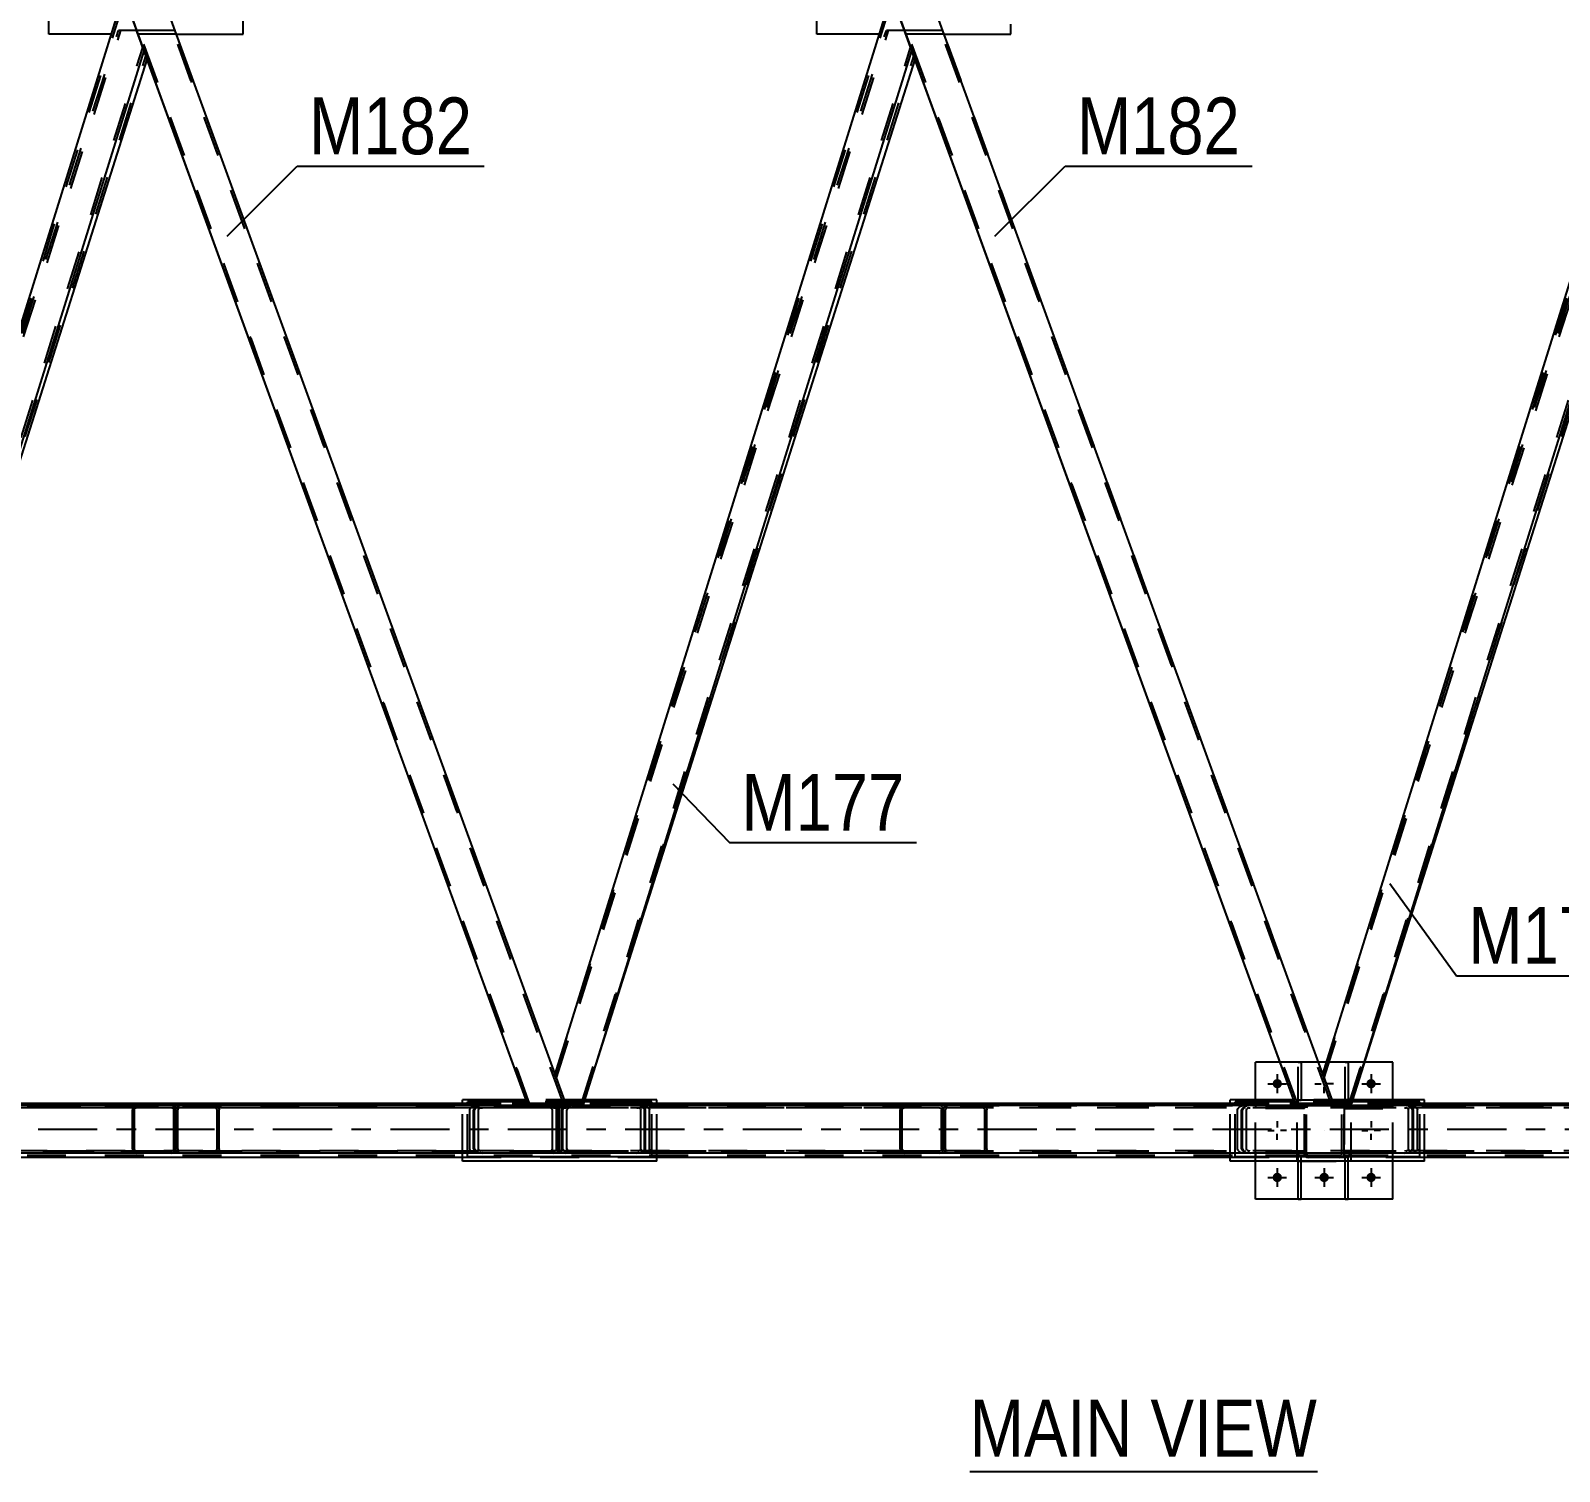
# Model space of a CAD drawing. Header units: millimetres. Extents: x -777 to 412, y -850 to -9.
# Drawn here: x 105.2 to 182.3, y -131.3 to -58.6 of the extents above; entities that cross this region are included whole.
import ezdxf

# ---------------------------------------------------------------- set-up
doc = ezdxf.new("R2010")
doc.units = ezdxf.units.MM
doc.linetypes.add('DXK_LINE_DOT2', pattern=[3.9198, 1.9599, -1.9599])
doc.linetypes.add('DXK_LINE_DOT3', pattern=[5.9187, 2.979, -0.9799, 0.9799, -0.9799])
doc.styles.add('Arial Narrow', font='ARIALN.TTF', dxfattribs={"height": 0.2})

# ---------------------------------------------------------------- blocks, each defined once
blk = doc.blocks.new('Unknown-570390744-11 - 4628')
at = {"color": 30, "linetype": 'Continuous'}
blk.add_line((152.55, -131.273), (170.081, -131.273), dxfattribs=at)
at = {"color": 0, "linetype": 'Continuous'}
blk.add_wipeout([(170.081, -130.523), (170.081, -127.523), (152.55, -127.523), (152.55, -130.523)], dxfattribs=at)
at = {"color": 3, "linetype": 'Continuous', "style": 'Arial Narrow'}
blk.add_text('MAIN VIEW', height=2.8633, dxfattribs=at).set_placement((152.55, -130.523))
blk = doc.blocks.new('Part-570390744-4749 - 4628')
at = {"color": 7, "linetype": 'DXK_LINE_DOT2'}
for p, q in [((173.867, -112.835), (171.413, -112.835)), ((171.413, -112.835), (171.413, -112.98)), ((171.413, -112.98), (173.867, -112.98)), ((171.685, -112.98), (171.685, -112.835)), ((173.867, -112.98), (173.867, -112.835))]:
    blk.add_line(p, q, dxfattribs=at)
blk = doc.blocks.new('Part-570390744-4707 - 4628')
at = {"color": 7, "linetype": 'DXK_LINE_DOT2'}
for p, q in [((173.867, -115.199), (171.413, -115.199)), ((171.413, -115.199), (171.413, -115.344)), ((171.413, -115.344), (173.867, -115.344)), ((171.685, -115.344), (171.685, -115.199)), ((173.867, -115.344), (173.867, -115.199))]:
    blk.add_line(p, q, dxfattribs=at)
blk = doc.blocks.new('Part-570390744-5113 - 4628')
at = {"color": 2, "linetype": 'Continuous'}
for p, q in [((321.647, -112.827), (24.953, -112.827)), ((321.647, -115.227), (24.953, -115.227))]:
    blk.add_line(p, q, dxfattribs=at)
at = {"color": 7, "linetype": 'DXK_LINE_DOT2'}
for p, q in [((321.647, -112.936), (24.953, -112.936)), ((321.647, -115.118), (24.953, -115.118))]:
    blk.add_line(p, q, dxfattribs=at)
at = {"color": 7, "linetype": 'DXK_LINE_DOT3'}
blk.add_line((321.647, -114.027), (24.953, -114.027), dxfattribs=at)
blk = doc.blocks.new('Part-570390744-4701 - 4628')
at = {"color": 2, "linetype": 'Continuous'}
for p, q in [((130.223, -112.647), (127.232, -112.647)), ((127.232, -112.827), (127.232, -112.647)), ((136.529, -112.647), (133.118, -112.647)), ((136.529, -112.827), (136.529, -112.647)), ((127.232, -115.41), (127.232, -115.227)), ((136.529, -115.41), (127.232, -115.41)), ((136.529, -115.41), (136.529, -115.227))]:
    blk.add_line(p, q, dxfattribs=at)
at = {"color": 7, "linetype": 'DXK_LINE_DOT2'}
for p, q in [((127.232, -115.227), (127.232, -112.827)), ((133.118, -112.647), (130.223, -112.647)), ((136.529, -115.227), (136.529, -112.827))]:
    blk.add_line(p, q, dxfattribs=at)
blk = doc.blocks.new('Part-570390744-4704 - 4628')
at = {"color": 7, "linetype": 'DXK_LINE_DOT2'}
for p, q in [((169.413, -112.835), (166.958, -112.835)), ((166.958, -112.835), (166.958, -112.98)), ((169.413, -112.98), (166.958, -112.98)), ((169.14, -112.98), (169.14, -112.835)), ((169.413, -112.98), (169.413, -112.835))]:
    blk.add_line(p, q, dxfattribs=at)
blk = doc.blocks.new('Part-570390744-4731 - 4628')
at = {"color": 2, "linetype": 'Continuous'}
for p, q in [((166.958, -112.546), (166.958, -110.635)), ((168.187, -110.635), (166.958, -110.635)), ((170.538, -110.635), (170.123, -110.635)), ((173.867, -110.635), (172.463, -110.635)), ((173.867, -112.546), (173.867, -110.635)), ((166.958, -117.544), (166.958, -115.637)), ((173.867, -117.544), (173.867, -115.637)), ((173.867, -117.544), (166.958, -117.544))]:
    blk.add_line(p, q, dxfattribs=at)
at = {"color": 7, "linetype": 'DXK_LINE_DOT2'}
for p, q in [((170.123, -110.635), (168.187, -110.635)), ((172.463, -110.635), (170.538, -110.635)), ((166.958, -115.637), (166.958, -112.546)), ((173.867, -115.637), (173.867, -112.546))]:
    blk.add_line(p, q, dxfattribs=at)
blk = doc.blocks.new('Part-570390744-4810 - 4628')
at = {"color": 7, "linetype": 'DXK_LINE_DOT2'}
for p, q in [((131.829, -112.963), (131.798, -113.047)), ((131.798, -115.01), (131.798, -113.047)), ((131.997, -113.047), (132.012, -113.005)), ((131.997, -115.01), (131.997, -113.047)), ((132.195, -112.829), (132.043, -112.845)), ((132.119, -112.946), (132.195, -112.938)), ((169.418, -112.829), (132.195, -112.829)), ((169.418, -112.938), (132.195, -112.938)), ((135.92, -112.845), (135.769, -112.829)), ((135.769, -112.938), (135.844, -112.946)), ((135.952, -113.005), (135.967, -113.047)), ((135.967, -115.01), (135.967, -113.047)), ((136.166, -113.047), (136.135, -112.963)), ((136.166, -115.01), (136.166, -113.047)), ((166.045, -113.047), (166.075, -112.963)), ((166.045, -115.01), (166.045, -113.047)), ((166.259, -113.005), (166.244, -113.047)), ((166.244, -115.01), (166.244, -113.047)), ((166.29, -112.845), (166.442, -112.829)), ((166.442, -112.938), (166.366, -112.946)), ((169.418, -115.229), (169.418, -112.829)), ((131.798, -115.01), (131.813, -115.051)), ((131.813, -115.051), (131.829, -115.094)), ((132.012, -115.052), (131.997, -115.01)), ((132.043, -115.212), (132.195, -115.229)), ((132.195, -115.12), (132.119, -115.111)), ((169.418, -115.12), (132.195, -115.12)), ((136.529, -115.229), (132.195, -115.229)), ((135.844, -115.111), (135.769, -115.12)), ((135.769, -115.229), (135.92, -115.212)), ((135.967, -115.01), (135.952, -115.052)), ((136.135, -115.094), (136.151, -115.051)), ((136.151, -115.051), (136.166, -115.01)), ((169.418, -115.229), (151.428, -115.229)), ((166.075, -115.094), (166.045, -115.01)), ((166.244, -115.01), (166.259, -115.052)), ((166.442, -115.229), (166.29, -115.212)), ((166.366, -115.111), (166.442, -115.12))]:
    blk.add_line(p, q, dxfattribs=at)
at = {"color": 2, "linetype": 'Continuous'}
blk.add_line((151.428, -115.229), (136.529, -115.229), dxfattribs=at)
at = {"color": 7, "linetype": 'DXK_LINE_DOT2'}
for centre, radius, start, end in [((132.105, -113.212), 0.371, 99.5182, 138.0638), ((132.15, -113.129), 0.186, 99.5182, 138.0638), ((135.814, -113.129), 0.186, 41.93623, 80.48183), ((135.859, -113.212), 0.371, 41.93623, 80.48183), ((166.352, -113.212), 0.371, 99.5182, 138.0638), ((166.397, -113.129), 0.186, 99.5182, 138.0638), ((132.105, -114.846), 0.371, 221.93623, 260.48183), ((132.15, -114.928), 0.186, 221.93623, 260.48183), ((135.814, -114.928), 0.186, 279.5182, 318.0638), ((135.859, -114.846), 0.371, 279.5182, 318.0638), ((166.352, -114.846), 0.371, 221.93623, 260.48183), ((166.397, -114.928), 0.186, 221.93623, 260.48183)]:
    blk.add_arc(centre, radius, start, end, dxfattribs=at)
blk = doc.blocks.new('Part-570390744-4752 - 4628')
at = {"color": 7, "linetype": 'DXK_LINE_DOT2'}
for p, q in [((169.429, -112.86), (169.413, -112.944)), ((169.413, -112.944), (169.429, -112.86)), ((169.413, -115.235), (169.413, -112.944)), ((169.53, -112.902), (169.522, -112.944)), ((169.522, -115.235), (169.522, -112.944)), ((169.554, -112.867), (169.53, -112.902)), ((169.631, -112.726), (169.547, -112.742)), ((169.547, -112.742), (169.631, -112.726)), ((169.589, -112.843), (169.554, -112.867)), ((169.631, -112.835), (169.589, -112.843)), ((171.194, -112.726), (169.631, -112.726)), ((171.194, -112.835), (169.631, -112.835)), ((171.278, -112.742), (171.194, -112.726)), ((171.194, -112.726), (171.278, -112.742)), ((171.236, -112.843), (171.194, -112.835)), ((171.272, -112.867), (171.236, -112.843)), ((171.295, -112.902), (171.272, -112.867)), ((171.304, -112.944), (171.295, -112.902)), ((171.304, -115.235), (171.304, -112.944)), ((171.413, -112.944), (171.396, -112.86)), ((171.396, -112.86), (171.413, -112.944)), ((171.413, -115.235), (171.413, -112.944)), ((169.413, -115.235), (169.429, -115.318)), ((169.429, -115.318), (169.413, -115.235)), ((169.522, -115.235), (169.53, -115.277)), ((169.53, -115.277), (169.554, -115.312)), ((169.547, -115.436), (169.631, -115.453)), ((169.631, -115.453), (169.547, -115.436)), ((169.554, -115.312), (169.589, -115.336)), ((169.589, -115.336), (169.631, -115.344)), ((171.194, -115.344), (169.631, -115.344)), ((171.194, -115.453), (169.631, -115.453)), ((171.194, -115.344), (171.236, -115.336)), ((171.194, -115.453), (171.278, -115.436)), ((171.278, -115.436), (171.194, -115.453)), ((171.236, -115.336), (171.272, -115.312)), ((171.272, -115.312), (171.295, -115.277)), ((171.295, -115.277), (171.304, -115.235)), ((171.396, -115.318), (171.413, -115.235)), ((171.413, -115.235), (171.396, -115.318))]:
    blk.add_line(p, q, dxfattribs=at)
at = {"color": 7, "linetype": 'DXK_LINE_DOT3'}
blk.add_line((170.413, -114.089), (170.413, -114.089), dxfattribs=at)
at = {"color": 7, "linetype": 'DXK_LINE_DOT2'}
for centre, start, end in [((169.631, -112.944), 112.50003, 157.50003), ((169.631, -112.944), 112.50003, 157.50003), ((171.194, -112.944), 22.50003, 67.50003), ((171.194, -112.944), 22.50003, 67.50003), ((169.631, -115.235), 202.50003, 247.50003), ((169.631, -115.235), 202.50003, 247.50003), ((171.194, -115.235), 292.50003, 337.50003), ((171.194, -115.235), 292.50003, 337.50003)]:
    blk.add_arc(centre, 0.218, start, end, dxfattribs=at)
blk = doc.blocks.new('Part-570390744-4788 - 4628')
at = {"color": 7, "linetype": 'DXK_LINE_DOT2'}
for p, q in [((169.106, -112.837), (169.107, -110.635)), ((169.107, -110.635), (169.252, -110.635)), ((169.252, -110.635), (169.252, -112.837)), ((169.106, -112.564), (169.252, -112.564)), ((169.252, -112.837), (169.106, -112.837))]:
    blk.add_line(p, q, dxfattribs=at)
blk = doc.blocks.new('Part-570390744-4791 - 4628')
at = {"color": 7, "linetype": 'DXK_LINE_DOT2'}
for p, q in [((171.47, -112.837), (171.47, -110.635)), ((171.47, -110.635), (171.615, -110.635)), ((171.615, -110.635), (171.615, -112.837)), ((171.47, -112.564), (171.615, -112.564)), ((171.615, -112.837), (171.47, -112.837))]:
    blk.add_line(p, q, dxfattribs=at)
blk = doc.blocks.new('Part-570390744-4797 - 4628')
at = {"color": 7, "linetype": 'DXK_LINE_DOT2'}
for p, q in [((171.616, -115.346), (171.47, -115.346)), ((171.47, -115.637), (171.47, -115.346)), ((171.616, -115.637), (171.616, -115.346)), ((171.47, -115.619), (171.616, -115.619))]:
    blk.add_line(p, q, dxfattribs=at)
at = {"color": 2, "linetype": 'Continuous'}
for p, q in [((171.47, -117.544), (171.47, -115.637)), ((171.615, -117.544), (171.616, -115.637)), ((171.47, -117.544), (171.615, -117.544))]:
    blk.add_line(p, q, dxfattribs=at)
blk = doc.blocks.new('Part-570390744-4803 - 4628')
at = {"color": 2, "linetype": 'Continuous'}
for p, q in [((168.92, -112.647), (165.93, -112.647)), ((165.93, -112.827), (165.93, -112.647)), ((175.227, -112.647), (171.815, -112.647)), ((175.227, -112.827), (175.227, -112.647)), ((165.93, -115.41), (165.93, -115.227)), ((175.227, -115.41), (165.93, -115.41)), ((175.227, -115.41), (175.227, -115.227))]:
    blk.add_line(p, q, dxfattribs=at)
at = {"color": 7, "linetype": 'DXK_LINE_DOT2'}
for p, q in [((165.93, -115.227), (165.93, -112.827)), ((171.815, -112.647), (168.92, -112.647)), ((175.227, -115.227), (175.227, -112.827))]:
    blk.add_line(p, q, dxfattribs=at)
blk = doc.blocks.new('Part-570390744-4806 - 4628')
at = {"color": 7, "linetype": 'DXK_LINE_DOT2'}
for p, q in [((131.318, -112.829), (94.023, -112.829)), ((94.023, -112.829), (94.023, -115.229)), ((131.318, -112.938), (94.023, -112.938)), ((97.223, -112.845), (97.071, -112.829)), ((97.071, -112.938), (97.147, -112.946)), ((97.255, -113.005), (97.27, -113.047)), ((97.27, -115.011), (97.27, -113.047)), ((97.468, -113.047), (97.438, -112.963)), ((97.468, -115.011), (97.468, -113.047)), ((127.348, -113.047), (127.378, -112.963)), ((127.348, -115.011), (127.348, -113.047)), ((127.561, -113.005), (127.546, -113.047)), ((127.546, -115.011), (127.546, -113.047)), ((127.593, -112.845), (127.745, -112.829)), ((127.745, -112.938), (127.669, -112.946)), ((131.318, -112.829), (131.47, -112.845)), ((131.394, -112.946), (131.318, -112.938)), ((131.516, -113.047), (131.501, -113.005)), ((131.516, -115.011), (131.516, -113.047)), ((131.685, -112.963), (131.715, -113.047)), ((131.715, -115.011), (131.715, -113.047)), ((131.318, -115.12), (94.023, -115.12)), ((97.832, -115.229), (94.023, -115.229)), ((97.147, -115.111), (97.071, -115.12)), ((97.071, -115.229), (97.223, -115.212)), ((97.27, -115.011), (97.255, -115.052)), ((97.438, -115.094), (97.454, -115.051)), ((97.454, -115.051), (97.468, -115.011)), ((131.318, -115.229), (112.731, -115.229)), ((127.378, -115.094), (127.348, -115.011)), ((127.546, -115.011), (127.561, -115.052)), ((127.745, -115.229), (127.593, -115.212)), ((127.669, -115.111), (127.745, -115.12)), ((131.318, -115.12), (131.394, -115.111)), ((131.47, -115.212), (131.318, -115.229)), ((131.501, -115.052), (131.516, -115.011)), ((131.7, -115.051), (131.685, -115.094)), ((131.715, -115.011), (131.7, -115.051))]:
    blk.add_line(p, q, dxfattribs=at)
at = {"color": 2, "linetype": 'Continuous'}
blk.add_line((112.731, -115.229), (97.832, -115.229), dxfattribs=at)
at = {"color": 7, "linetype": 'DXK_LINE_DOT2'}
for centre, radius, start, end in [((97.116, -113.129), 0.186, 41.93623, 80.48183), ((97.162, -113.212), 0.371, 41.93623, 80.48183), ((127.654, -113.212), 0.371, 99.5182, 138.0638), ((127.699, -113.129), 0.186, 99.5182, 138.0638), ((131.363, -113.129), 0.186, 41.93623, 80.48183), ((131.408, -113.212), 0.371, 41.93623, 80.48183), ((97.116, -114.928), 0.186, 279.5182, 318.0638), ((97.162, -114.846), 0.371, 279.5182, 318.0638), ((127.654, -114.846), 0.371, 221.93623, 260.48183), ((127.699, -114.928), 0.186, 221.93623, 260.48183), ((131.363, -114.928), 0.186, 279.5182, 318.0638), ((131.408, -114.846), 0.371, 279.5182, 318.0638)]:
    blk.add_arc(centre, radius, start, end, dxfattribs=at)
blk = doc.blocks.new('Part-570390744-4809 - 4628')
at = {"color": 7, "linetype": 'DXK_LINE_DOT2'}
for p, q in [((151.229, -113.047), (151.245, -112.963)), ((151.229, -115.01), (151.229, -113.047)), ((151.245, -112.963), (151.288, -112.893)), ((151.288, -112.893), (151.352, -112.845)), ((151.336, -113.005), (151.329, -113.047)), ((151.329, -115.01), (151.329, -113.047)), ((151.358, -112.97), (151.336, -113.005)), ((151.352, -112.845), (151.428, -112.829)), ((151.39, -112.946), (151.358, -112.97)), ((151.428, -112.938), (151.39, -112.946)), ((169.418, -112.829), (151.428, -112.829)), ((169.418, -112.938), (151.428, -112.938)), ((153.215, -112.829), (153.291, -112.845)), ((153.253, -112.946), (153.215, -112.938)), ((153.285, -112.97), (153.253, -112.946)), ((153.306, -113.005), (153.285, -112.97)), ((153.291, -112.845), (153.355, -112.893)), ((153.314, -113.047), (153.306, -113.005)), ((153.314, -115.01), (153.314, -113.047)), ((153.355, -112.893), (153.398, -112.963)), ((153.398, -112.963), (153.413, -113.047)), ((153.413, -115.01), (153.413, -113.047)), ((166.324, -112.963), (166.293, -113.047)), ((166.293, -115.01), (166.293, -113.047)), ((166.492, -113.047), (166.507, -113.005)), ((166.492, -115.01), (166.492, -113.047)), ((166.69, -112.829), (166.538, -112.845)), ((166.614, -112.946), (166.69, -112.938)), ((169.418, -115.229), (169.418, -112.829)), ((151.245, -115.094), (151.229, -115.01)), ((151.288, -115.165), (151.245, -115.094)), ((151.352, -115.212), (151.288, -115.165)), ((151.329, -115.01), (151.336, -115.052)), ((151.336, -115.052), (151.358, -115.088)), ((151.422, -115.227), (151.352, -115.212)), ((151.358, -115.088), (151.39, -115.111)), ((151.39, -115.111), (151.428, -115.12)), ((169.418, -115.12), (151.428, -115.12)), ((153.215, -115.12), (153.253, -115.111)), ((153.291, -115.212), (153.215, -115.229)), ((153.253, -115.111), (153.285, -115.088)), ((153.285, -115.088), (153.306, -115.052)), ((153.355, -115.165), (153.291, -115.212)), ((153.306, -115.052), (153.314, -115.01)), ((153.398, -115.094), (153.355, -115.165)), ((153.413, -115.01), (153.398, -115.094)), ((169.418, -115.229), (165.93, -115.229)), ((166.293, -115.01), (166.308, -115.051)), ((166.308, -115.051), (166.324, -115.094)), ((166.507, -115.052), (166.492, -115.01)), ((166.538, -115.212), (166.69, -115.229)), ((166.69, -115.12), (166.614, -115.111))]:
    blk.add_line(p, q, dxfattribs=at)
at = {"color": 2, "linetype": 'Continuous'}
for p, q in [((151.428, -115.229), (151.422, -115.227)), ((165.93, -115.229), (151.428, -115.229))]:
    blk.add_line(p, q, dxfattribs=at)
at = {"color": 7, "linetype": 'DXK_LINE_DOT2'}
for centre, radius, start, end in [((166.6, -113.212), 0.371, 99.5182, 138.0638), ((166.645, -113.129), 0.186, 99.5182, 138.0638), ((166.6, -114.846), 0.371, 221.93623, 260.48183), ((166.645, -114.928), 0.186, 221.93623, 260.48183)]:
    blk.add_arc(centre, radius, start, end, dxfattribs=at)
blk = doc.blocks.new('Part-570390744-4816 - 4628')
at = {"color": 7, "linetype": 'DXK_LINE_DOT2'}
for p, q in [((208.713, -112.829), (171.418, -112.829)), ((171.418, -112.829), (171.418, -115.229)), ((208.713, -112.938), (171.418, -112.938)), ((174.618, -112.845), (174.466, -112.829)), ((174.466, -112.938), (174.542, -112.946)), ((174.649, -113.005), (174.664, -113.047)), ((174.664, -115.01), (174.664, -113.047)), ((174.863, -113.047), (174.833, -112.963)), ((174.863, -115.01), (174.863, -113.047)), ((204.742, -113.047), (204.773, -112.963)), ((204.742, -115.01), (204.742, -113.047)), ((204.956, -113.005), (204.941, -113.047)), ((204.941, -115.01), (204.941, -113.047)), ((204.987, -112.845), (205.139, -112.829)), ((205.139, -112.938), (205.063, -112.946)), ((208.713, -112.829), (208.865, -112.845)), ((208.789, -112.946), (208.713, -112.938)), ((208.911, -113.047), (208.896, -113.005)), ((208.911, -115.01), (208.911, -113.047)), ((209.079, -112.963), (209.11, -113.047)), ((209.11, -115.01), (209.11, -113.047)), ((208.713, -115.12), (171.418, -115.12)), ((175.227, -115.229), (171.418, -115.229)), ((174.542, -115.111), (174.466, -115.12)), ((174.466, -115.229), (174.618, -115.212)), ((174.664, -115.01), (174.649, -115.052)), ((174.833, -115.094), (174.848, -115.051)), ((174.848, -115.051), (174.863, -115.01)), ((208.713, -115.229), (190.125, -115.229)), ((204.773, -115.094), (204.742, -115.01)), ((204.941, -115.01), (204.956, -115.052)), ((205.139, -115.229), (204.987, -115.212)), ((205.063, -115.111), (205.139, -115.12)), ((208.713, -115.12), (208.789, -115.111)), ((208.865, -115.212), (208.713, -115.229)), ((208.896, -115.052), (208.911, -115.01)), ((209.095, -115.051), (209.079, -115.094)), ((209.11, -115.01), (209.095, -115.051))]:
    blk.add_line(p, q, dxfattribs=at)
at = {"color": 2, "linetype": 'Continuous'}
blk.add_line((190.125, -115.229), (175.227, -115.229), dxfattribs=at)
at = {"color": 7, "linetype": 'DXK_LINE_DOT2'}
for centre, radius, start, end in [((174.511, -113.129), 0.186, 41.93623, 80.48183), ((174.556, -113.212), 0.371, 41.93623, 80.48183), ((205.049, -113.212), 0.371, 99.5182, 138.0638), ((205.094, -113.129), 0.186, 99.5182, 138.0638), ((208.758, -113.129), 0.186, 41.93623, 80.48183), ((208.803, -113.212), 0.371, 41.93623, 80.48183), ((174.511, -114.928), 0.186, 279.5182, 318.0638), ((174.556, -114.846), 0.371, 279.5182, 318.0638), ((205.049, -114.846), 0.371, 221.93623, 260.48183), ((205.094, -114.928), 0.186, 221.93623, 260.48183), ((208.758, -114.928), 0.186, 279.5182, 318.0638), ((208.803, -114.846), 0.371, 279.5182, 318.0638)]:
    blk.add_arc(centre, radius, start, end, dxfattribs=at)
blk = doc.blocks.new('Part-570390744-4837 - 4628')
at = {"color": 7, "linetype": 'DXK_LINE_DOT2'}
for p, q in [((94.023, -115.229), (94.023, -112.829)), ((94.023, -112.829), (112.334, -112.829)), ((112.334, -112.938), (94.023, -112.938)), ((97.319, -112.829), (97.471, -112.845)), ((97.395, -112.946), (97.319, -112.938)), ((97.518, -113.047), (97.503, -113.005)), ((97.518, -115.011), (97.518, -113.047)), ((97.686, -112.963), (97.717, -113.047)), ((97.717, -115.011), (97.717, -113.047)), ((110.364, -112.963), (110.348, -113.047)), ((110.348, -115.011), (110.348, -113.047)), ((110.407, -112.893), (110.364, -112.963)), ((110.471, -112.845), (110.407, -112.893)), ((110.448, -113.047), (110.455, -113.005)), ((110.448, -115.011), (110.448, -113.047)), ((110.455, -113.005), (110.477, -112.97)), ((110.547, -112.829), (110.471, -112.845)), ((110.477, -112.97), (110.509, -112.946)), ((110.509, -112.946), (110.547, -112.938)), ((112.41, -112.845), (112.334, -112.829)), ((112.334, -112.938), (112.372, -112.946)), ((112.372, -112.946), (112.404, -112.97)), ((112.404, -112.97), (112.425, -113.005)), ((112.474, -112.893), (112.41, -112.845)), ((112.425, -113.005), (112.433, -113.047)), ((112.433, -115.011), (112.433, -113.047)), ((112.517, -112.963), (112.474, -112.893)), ((112.532, -113.047), (112.517, -112.963)), ((112.532, -115.011), (112.532, -113.047)), ((112.334, -115.12), (94.023, -115.12)), ((112.334, -115.229), (94.023, -115.229)), ((97.319, -115.12), (97.395, -115.111)), ((97.471, -115.212), (97.319, -115.229)), ((97.503, -115.052), (97.518, -115.011)), ((97.717, -115.011), (97.686, -115.094)), ((110.348, -115.011), (110.364, -115.094)), ((110.364, -115.094), (110.407, -115.165)), ((110.407, -115.165), (110.471, -115.212)), ((110.455, -115.052), (110.448, -115.011)), ((110.477, -115.088), (110.455, -115.052)), ((110.471, -115.212), (110.547, -115.229)), ((110.509, -115.111), (110.477, -115.088)), ((110.547, -115.12), (110.509, -115.111)), ((112.372, -115.111), (112.334, -115.12)), ((112.334, -115.229), (112.41, -115.212)), ((112.404, -115.088), (112.372, -115.111)), ((112.425, -115.052), (112.404, -115.088)), ((112.41, -115.212), (112.474, -115.165)), ((112.433, -115.011), (112.425, -115.052)), ((112.474, -115.165), (112.517, -115.094)), ((112.517, -115.094), (112.532, -115.011))]:
    blk.add_line(p, q, dxfattribs=at)
for centre, radius, start, end in [((97.365, -113.129), 0.186, 41.93623, 80.48183), ((97.41, -113.212), 0.371, 41.93623, 80.48183), ((97.365, -114.928), 0.186, 279.5182, 318.0638), ((97.41, -114.846), 0.371, 279.5182, 318.0638)]:
    blk.add_arc(centre, radius, start, end, dxfattribs=at)
blk = doc.blocks.new('Part-570390744-4838 - 4628')
at = {"color": 7, "linetype": 'DXK_LINE_DOT2'}
for p, q in [((132.047, -113.047), (132.077, -112.963)), ((132.047, -115.01), (132.047, -113.047)), ((132.26, -113.005), (132.245, -113.047)), ((132.245, -115.01), (132.245, -113.047)), ((132.292, -112.845), (132.444, -112.829)), ((132.444, -112.938), (132.368, -112.946)), ((151.031, -112.829), (132.444, -112.829)), ((151.031, -112.938), (132.444, -112.938)), ((136.017, -112.829), (136.169, -112.845)), ((136.093, -112.946), (136.017, -112.938)), ((136.215, -113.047), (136.2, -113.005)), ((136.215, -115.01), (136.215, -113.047)), ((136.384, -112.963), (136.414, -113.047)), ((136.414, -115.01), (136.414, -113.047)), ((149.061, -112.963), (149.046, -113.047)), ((149.046, -115.01), (149.046, -113.047)), ((149.104, -112.893), (149.061, -112.963)), ((149.168, -112.845), (149.104, -112.893)), ((149.145, -113.047), (149.153, -113.005)), ((149.145, -115.01), (149.145, -113.047)), ((149.153, -113.005), (149.174, -112.97)), ((149.244, -112.829), (149.168, -112.845)), ((149.174, -112.97), (149.206, -112.946)), ((149.206, -112.946), (149.244, -112.938)), ((151.107, -112.845), (151.031, -112.829)), ((151.031, -112.938), (151.069, -112.946)), ((151.069, -112.946), (151.101, -112.97)), ((151.101, -112.97), (151.123, -113.005)), ((151.171, -112.893), (151.107, -112.845)), ((151.123, -113.005), (151.13, -113.047)), ((151.13, -115.01), (151.13, -113.047)), ((151.214, -112.963), (151.171, -112.893)), ((151.229, -113.047), (151.214, -112.963)), ((151.229, -115.01), (151.229, -113.047)), ((132.061, -115.051), (132.047, -115.01)), ((132.077, -115.094), (132.061, -115.051)), ((132.245, -115.01), (132.26, -115.052)), ((132.444, -115.229), (132.292, -115.212)), ((132.368, -115.111), (132.444, -115.12)), ((151.031, -115.12), (132.444, -115.12)), ((151.031, -115.229), (132.444, -115.229)), ((136.017, -115.12), (136.093, -115.111)), ((136.169, -115.212), (136.017, -115.229)), ((136.2, -115.052), (136.215, -115.01)), ((136.414, -115.01), (136.384, -115.094)), ((149.046, -115.01), (149.061, -115.094)), ((149.061, -115.094), (149.104, -115.165)), ((149.104, -115.165), (149.168, -115.212)), ((149.153, -115.052), (149.145, -115.01)), ((149.174, -115.088), (149.153, -115.052)), ((149.168, -115.212), (149.244, -115.229)), ((149.206, -115.111), (149.174, -115.088)), ((149.244, -115.12), (149.206, -115.111)), ((151.069, -115.111), (151.031, -115.12)), ((151.031, -115.229), (151.107, -115.212)), ((151.101, -115.088), (151.069, -115.111)), ((151.123, -115.052), (151.101, -115.088)), ((151.107, -115.212), (151.171, -115.165)), ((151.13, -115.01), (151.123, -115.052)), ((151.171, -115.165), (151.214, -115.094)), ((151.214, -115.094), (151.229, -115.01))]:
    blk.add_line(p, q, dxfattribs=at)
for centre, radius, start, end in [((132.353, -113.212), 0.371, 99.5182, 138.0638), ((132.398, -113.129), 0.186, 99.5182, 138.0638), ((136.062, -113.129), 0.186, 41.93623, 80.48183), ((136.107, -113.212), 0.371, 41.93623, 80.48183), ((132.353, -114.846), 0.371, 221.93623, 260.48183), ((132.398, -114.928), 0.186, 221.93623, 260.48183), ((136.062, -114.928), 0.186, 279.5182, 318.0638), ((136.107, -114.846), 0.371, 279.5182, 318.0638)]:
    blk.add_arc(centre, radius, start, end, dxfattribs=at)
blk = doc.blocks.new('Part-570390744-4841 - 4628')
at = {"color": 7, "linetype": 'DXK_LINE_DOT2'}
for p, q in [((171.418, -115.229), (171.418, -112.829)), ((171.418, -112.829), (189.728, -112.829)), ((189.728, -112.938), (171.418, -112.938)), ((174.714, -112.829), (174.866, -112.845)), ((174.79, -112.946), (174.714, -112.938)), ((174.913, -113.047), (174.898, -113.005)), ((174.913, -115.01), (174.913, -113.047)), ((175.081, -112.963), (175.111, -113.047)), ((175.111, -115.01), (175.111, -113.047)), ((187.758, -112.963), (187.743, -113.047)), ((187.743, -115.01), (187.743, -113.047)), ((187.801, -112.893), (187.758, -112.963)), ((187.866, -112.845), (187.801, -112.893)), ((187.842, -113.047), (187.85, -113.005)), ((187.842, -115.01), (187.842, -113.047)), ((187.85, -113.005), (187.872, -112.97)), ((187.942, -112.829), (187.866, -112.845)), ((187.872, -112.97), (187.904, -112.946)), ((187.904, -112.946), (187.942, -112.938)), ((189.804, -112.845), (189.728, -112.829)), ((189.728, -112.938), (189.766, -112.946)), ((189.766, -112.946), (189.799, -112.97)), ((189.799, -112.97), (189.82, -113.005)), ((189.869, -112.893), (189.804, -112.845)), ((189.82, -113.005), (189.828, -113.047)), ((189.828, -115.01), (189.828, -113.047)), ((189.912, -112.963), (189.869, -112.893)), ((189.927, -113.047), (189.912, -112.963)), ((189.927, -115.01), (189.927, -113.047)), ((189.728, -115.12), (171.418, -115.12)), ((189.728, -115.229), (171.418, -115.229)), ((174.714, -115.12), (174.79, -115.111)), ((174.866, -115.212), (174.714, -115.229)), ((174.898, -115.052), (174.913, -115.01)), ((175.111, -115.01), (175.081, -115.094)), ((187.743, -115.01), (187.758, -115.094)), ((187.758, -115.094), (187.801, -115.165)), ((187.801, -115.165), (187.866, -115.212)), ((187.85, -115.052), (187.842, -115.01)), ((187.872, -115.088), (187.85, -115.052)), ((187.866, -115.212), (187.942, -115.229)), ((187.904, -115.111), (187.872, -115.088)), ((187.942, -115.12), (187.904, -115.111)), ((189.766, -115.111), (189.728, -115.12)), ((189.728, -115.229), (189.804, -115.212)), ((189.799, -115.088), (189.766, -115.111)), ((189.82, -115.052), (189.799, -115.088)), ((189.804, -115.212), (189.869, -115.165)), ((189.828, -115.01), (189.82, -115.052)), ((189.869, -115.165), (189.912, -115.094)), ((189.912, -115.094), (189.927, -115.01))]:
    blk.add_line(p, q, dxfattribs=at)
for centre, radius, start, end in [((174.759, -113.129), 0.186, 41.93623, 80.48183), ((174.805, -113.212), 0.371, 41.93623, 80.48183), ((174.759, -114.928), 0.186, 279.5182, 318.0638), ((174.805, -114.846), 0.371, 279.5182, 318.0638)]:
    blk.add_arc(centre, radius, start, end, dxfattribs=at)
blk = doc.blocks.new('Part-570390744-4850 - 4628')
at = {"color": 7, "linetype": 'DXK_LINE_DOT2'}
for p, q in [((106.139, -58.083), (106.139, -55.728)), ((106.139, -55.728), (115.932, -55.728)), ((115.932, -55.728), (115.932, -58.083)), ((112.566, -58.819), (109.294, -58.819))]:
    blk.add_line(p, q, dxfattribs=at)
at = {"color": 2, "linetype": 'Continuous'}
for p, q in [((106.139, -58.819), (106.139, -58.083)), ((115.932, -58.819), (115.932, -58.083)), ((109.294, -58.819), (106.139, -58.819)), ((112.566, -58.819), (115.932, -58.819))]:
    blk.add_line(p, q, dxfattribs=at)
blk = doc.blocks.new('Part-570390744-4853 - 4628')
at = {"color": 7, "linetype": 'DXK_LINE_DOT2'}
for p, q in [((144.836, -58.083), (144.836, -55.728)), ((144.836, -55.728), (154.629, -55.728)), ((154.629, -55.728), (154.629, -58.31)), ((151.263, -58.819), (147.992, -58.819))]:
    blk.add_line(p, q, dxfattribs=at)
at = {"color": 2, "linetype": 'Continuous'}
for p, q in [((144.836, -58.819), (144.836, -58.083)), ((154.629, -58.819), (154.629, -58.31)), ((147.992, -58.819), (144.836, -58.819)), ((151.263, -58.819), (154.629, -58.819))]:
    blk.add_line(p, q, dxfattribs=at)
blk = doc.blocks.new('Part-570390744-4862 - 4628')
at = {"color": 7, "linetype": 'DXK_LINE_DOT2'}
for p, q in [((169.049, -115.635), (169.049, -112.544)), ((169.049, -112.544), (171.776, -112.544)), ((171.776, -115.635), (171.776, -112.544)), ((169.049, -115.635), (171.776, -115.635))]:
    blk.add_line(p, q, dxfattribs=at)
blk = doc.blocks.new('Part-570390744-5260 - 4628')
at = {"color": 7, "linetype": 'DXK_LINE_DOT2'}
for p, q in [((169.252, -115.346), (169.107, -115.346)), ((169.107, -115.637), (169.107, -115.346)), ((169.252, -115.637), (169.252, -115.346)), ((169.107, -115.619), (169.252, -115.619))]:
    blk.add_line(p, q, dxfattribs=at)
at = {"color": 2, "linetype": 'Continuous'}
for p, q in [((169.107, -117.544), (169.107, -115.637)), ((169.252, -117.544), (169.252, -115.637)), ((169.107, -117.544), (169.252, -117.544))]:
    blk.add_line(p, q, dxfattribs=at)
blk = doc.blocks.new('Part-570390744-4865 - 4628')
at = {"color": 7, "linetype": 'DXK_LINE_DOT2'}
for p, q in [((112.532, -113.047), (112.547, -112.963)), ((112.532, -115.011), (112.532, -113.047)), ((112.547, -112.963), (112.59, -112.893)), ((112.59, -112.893), (112.655, -112.845)), ((112.639, -113.005), (112.631, -113.047)), ((112.631, -115.011), (112.631, -113.047)), ((112.66, -112.97), (112.639, -113.005)), ((112.655, -112.845), (112.731, -112.829)), ((112.693, -112.946), (112.66, -112.97)), ((112.731, -112.938), (112.693, -112.946)), ((131.566, -112.829), (112.731, -112.829)), ((131.566, -112.938), (112.731, -112.938)), ((114.517, -112.829), (114.593, -112.845)), ((114.555, -112.946), (114.517, -112.938)), ((114.587, -112.97), (114.555, -112.946)), ((114.609, -113.005), (114.587, -112.97)), ((114.593, -112.845), (114.658, -112.893)), ((114.616, -113.047), (114.609, -113.005)), ((114.616, -115.011), (114.616, -113.047)), ((114.658, -112.893), (114.701, -112.963)), ((114.701, -112.963), (114.716, -113.047)), ((114.716, -115.011), (114.716, -113.047)), ((127.626, -112.963), (127.596, -113.047)), ((127.596, -115.011), (127.596, -113.047)), ((127.795, -113.047), (127.81, -113.005)), ((127.795, -115.011), (127.795, -113.047)), ((127.993, -112.829), (127.841, -112.845)), ((127.917, -112.946), (127.993, -112.938)), ((131.718, -112.845), (131.566, -112.829)), ((131.566, -112.938), (131.642, -112.946)), ((131.798, -112.875), (131.718, -112.845)), ((131.75, -113.005), (131.765, -113.047)), ((131.765, -115.011), (131.765, -113.047)), ((131.798, -115.183), (131.798, -112.875)), ((131.823, -112.893), (131.798, -112.875)), ((131.866, -112.963), (131.823, -112.893)), ((131.881, -113.047), (131.866, -112.963)), ((131.881, -115.011), (131.881, -113.047)), ((112.547, -115.094), (112.532, -115.011)), ((112.59, -115.165), (112.547, -115.094)), ((112.655, -115.212), (112.59, -115.165)), ((112.631, -115.011), (112.639, -115.052)), ((112.639, -115.052), (112.66, -115.088)), ((112.724, -115.227), (112.655, -115.212)), ((112.66, -115.088), (112.693, -115.111)), ((112.693, -115.111), (112.731, -115.12)), ((131.566, -115.12), (112.731, -115.12)), ((114.517, -115.12), (114.555, -115.111)), ((114.593, -115.212), (114.517, -115.229)), ((114.555, -115.111), (114.587, -115.088)), ((114.587, -115.088), (114.609, -115.052)), ((114.658, -115.165), (114.593, -115.212)), ((114.609, -115.052), (114.616, -115.011)), ((114.701, -115.094), (114.658, -115.165)), ((114.716, -115.011), (114.701, -115.094)), ((131.566, -115.229), (127.232, -115.229)), ((127.596, -115.011), (127.611, -115.051)), ((127.611, -115.051), (127.626, -115.094)), ((127.81, -115.052), (127.795, -115.011)), ((127.841, -115.212), (127.993, -115.229)), ((127.993, -115.12), (127.917, -115.111)), ((131.642, -115.111), (131.566, -115.12)), ((131.566, -115.229), (131.718, -115.212)), ((131.718, -115.212), (131.798, -115.183)), ((131.765, -115.011), (131.75, -115.052)), ((131.798, -115.183), (131.823, -115.165)), ((131.823, -115.165), (131.866, -115.094)), ((131.866, -115.094), (131.881, -115.011))]:
    blk.add_line(p, q, dxfattribs=at)
at = {"color": 2, "linetype": 'Continuous'}
for p, q in [((112.731, -115.229), (112.724, -115.227)), ((127.232, -115.229), (112.731, -115.229))]:
    blk.add_line(p, q, dxfattribs=at)
at = {"color": 7, "linetype": 'DXK_LINE_DOT2'}
for centre, radius, start, end in [((127.903, -113.212), 0.371, 99.5182, 138.0638), ((127.948, -113.129), 0.186, 99.5182, 138.0638), ((131.611, -113.129), 0.186, 41.93623, 80.48183), ((127.903, -114.846), 0.371, 221.93623, 260.48183), ((127.948, -114.928), 0.186, 221.93623, 260.48183), ((131.611, -114.928), 0.186, 279.5182, 318.0638)]:
    blk.add_arc(centre, radius, start, end, dxfattribs=at)
blk = doc.blocks.new('Part-570390744-4892 - 4628')
at = {"color": 7, "linetype": 'DXK_LINE_DOT2'}
for p, q in [((151.196, -58.637), (149.262, -58.637)), ((149.279, -58.637), (149.262, -58.637)), ((149.262, -58.637), (149.792, -60.094)), ((169.065, -112.728), (149.378, -58.637)), ((170.768, -112.728), (151.08, -58.637)), ((170.884, -112.728), (151.196, -58.637)), ((168.949, -112.728), (168.883, -112.546)), ((168.949, -112.728), (170.884, -112.728))]:
    blk.add_line(p, q, dxfattribs=at)
at = {"color": 2, "linetype": 'Continuous'}
blk.add_line((168.883, -112.546), (149.792, -60.094), dxfattribs=at)
blk = doc.blocks.new('Part-570390744-4893 - 4628')
at = {"color": 7, "linetype": 'DXK_LINE_DOT2'}
for p, q in [((112.499, -58.637), (110.564, -58.637)), ((110.582, -58.637), (110.564, -58.637)), ((110.564, -58.637), (111.095, -60.094)), ((130.368, -112.728), (110.68, -58.637)), ((132.071, -112.728), (112.383, -58.637)), ((132.187, -112.728), (112.499, -58.637)), ((130.252, -112.728), (130.186, -112.546)), ((130.252, -112.728), (132.187, -112.728))]:
    blk.add_line(p, q, dxfattribs=at)
at = {"color": 2, "linetype": 'Continuous'}
blk.add_line((130.186, -112.546), (111.095, -60.094), dxfattribs=at)
blk = doc.blocks.new('Part-570390744-5004 - 4628')
at = {"color": 7, "linetype": 'DXK_LINE_DOT2'}
for p, q in [((169.435, -112.861), (169.418, -112.944)), ((169.418, -112.944), (169.435, -112.861)), ((169.418, -115.235), (169.418, -112.944)), ((169.535, -112.902), (169.527, -112.944)), ((169.527, -115.235), (169.527, -112.944)), ((169.559, -112.867), (169.535, -112.902)), ((169.636, -112.726), (169.553, -112.742)), ((169.553, -112.742), (169.636, -112.726)), ((169.594, -112.843), (169.559, -112.867)), ((169.636, -112.835), (169.594, -112.843)), ((171.2, -112.726), (169.636, -112.726)), ((171.2, -112.835), (169.636, -112.835)), ((171.283, -112.742), (171.2, -112.726)), ((171.2, -112.726), (171.283, -112.742)), ((171.242, -112.843), (171.2, -112.835)), ((171.277, -112.867), (171.242, -112.843)), ((171.301, -112.902), (171.277, -112.867)), ((171.309, -112.944), (171.301, -112.902)), ((171.309, -115.235), (171.309, -112.944)), ((171.418, -112.944), (171.401, -112.861)), ((171.401, -112.861), (171.418, -112.944)), ((171.418, -115.235), (171.418, -112.944)), ((169.418, -115.235), (169.435, -115.318)), ((169.435, -115.318), (169.418, -115.235)), ((169.527, -115.235), (169.535, -115.277)), ((169.535, -115.277), (169.559, -115.312)), ((169.636, -115.453), (169.553, -115.437)), ((169.559, -115.312), (169.594, -115.336)), ((169.594, -115.336), (169.636, -115.344)), ((171.2, -115.344), (169.636, -115.344)), ((171.2, -115.344), (171.242, -115.336)), ((171.283, -115.437), (171.2, -115.453)), ((171.242, -115.336), (171.277, -115.312)), ((171.277, -115.312), (171.301, -115.277)), ((171.301, -115.277), (171.309, -115.235)), ((171.401, -115.318), (171.418, -115.235)), ((171.418, -115.235), (171.401, -115.318))]:
    blk.add_line(p, q, dxfattribs=at)
at = {"color": 2, "linetype": 'Continuous'}
for p, q in [((169.553, -115.437), (169.636, -115.453)), ((171.2, -115.453), (169.636, -115.453)), ((171.2, -115.453), (171.283, -115.437))]:
    blk.add_line(p, q, dxfattribs=at)
at = {"color": 7, "linetype": 'DXK_LINE_DOT2'}
for centre, start, end in [((169.636, -112.944), 112.50003, 157.50003), ((169.636, -112.944), 112.50003, 157.50003), ((171.2, -112.944), 22.50003, 67.50003), ((171.2, -112.944), 22.50003, 67.50003), ((169.636, -115.235), 202.50003, 235.06206), ((169.636, -115.235), 202.50003, 247.50003), ((171.2, -115.235), 292.50003, 337.50003), ((171.2, -115.235), 304.93781, 337.50003)]:
    blk.add_arc(centre, 0.218, start, end, dxfattribs=at)
at = {"color": 2, "linetype": 'Continuous'}
for centre, start, end in [((169.636, -115.235), 235.06206, 247.50003), ((171.2, -115.235), 292.50003, 304.93781)]:
    blk.add_arc(centre, 0.218, start, end, dxfattribs=at)
blk = doc.blocks.new('Bolt-570390744-5414 - 4628')
at = {"linetype": 'Continuous'}
for points in [[(168.285, -111.726, -1), (167.813, -111.726, -1)], [(173.013, -111.726, -1), (172.54, -111.726, -1)], [(168.285, -116.453, -1), (167.813, -116.453, -1)], [(170.649, -116.453, -1), (170.176, -116.453, -1)], [(173.013, -116.453, -1), (172.54, -116.453, -1)]]:
    blk.add_hatch(color=1, dxfattribs=at).paths.add_polyline_path(points)
at = {"color": 1, "linetype": 'Continuous'}
for p, q in [((168.049, -111.253), (168.049, -112.199)), ((170.413, -111.253), (170.413, -111.568)), ((172.776, -111.253), (172.776, -112.199)), ((167.576, -111.726), (168.522, -111.726)), ((169.94, -111.726), (170.255, -111.726)), ((170.413, -112.199), (170.413, -111.884)), ((170.885, -111.726), (170.571, -111.726)), ((172.304, -111.726), (173.249, -111.726)), ((168.049, -113.617), (168.049, -113.932)), ((172.776, -113.617), (172.776, -113.932)), ((167.576, -114.089), (167.891, -114.089)), ((168.049, -114.562), (168.049, -114.247)), ((168.522, -114.089), (168.207, -114.089)), ((172.304, -114.089), (172.618, -114.089)), ((172.776, -114.562), (172.776, -114.247)), ((173.249, -114.089), (172.934, -114.089)), ((168.049, -115.98), (168.049, -116.926)), ((170.413, -115.98), (170.413, -116.926)), ((172.776, -115.98), (172.776, -116.926)), ((167.576, -116.453), (168.522, -116.453)), ((169.94, -116.453), (170.885, -116.453)), ((172.304, -116.453), (173.249, -116.453))]:
    blk.add_line(p, q, dxfattribs=at)
blk = doc.blocks.new('Part-570390744-5108 - 4628')
at = {"color": 7, "linetype": 'DXK_LINE_DOT2'}
for p, q in [((318.667, -112.837), (26.146, -112.837)), ((292.154, -112.728), (26.419, -112.728)), ((136.778, -112.728), (126.984, -112.728)), ((175.475, -112.728), (165.681, -112.728)), ((318.667, -115.346), (26.146, -115.346)), ((136.778, -115.455), (126.984, -115.455)), ((175.475, -115.455), (165.681, -115.455))]:
    blk.add_line(p, q, dxfattribs=at)
at = {"color": 2, "linetype": 'Continuous'}
for p, q in [((126.984, -112.728), (98.08, -112.728)), ((165.681, -112.728), (136.778, -112.728)), ((204.379, -112.728), (175.475, -112.728)), ((126.984, -115.455), (98.08, -115.455)), ((165.681, -115.455), (136.778, -115.455)), ((204.379, -115.455), (175.475, -115.455))]:
    blk.add_line(p, q, dxfattribs=at)
blk = doc.blocks.new('Part-570390744-5132 - 4628')
at = {"color": 2, "linetype": 'Continuous'}
for p, q in [((131.649, -111.25), (148.332, -57.727)), ((148.931, -57.727), (148.332, -57.727)), ((148.931, -57.727), (149.511, -59.321)), ((149.634, -59.659), (149.511, -59.321)), ((133.062, -112.827), (149.634, -59.659)), ((132.223, -112.827), (131.649, -111.25))]:
    blk.add_line(p, q, dxfattribs=at)
at = {"color": 7, "linetype": 'DXK_LINE_DOT2'}
for p, q in [((131.711, -111.419), (148.446, -57.727)), ((132.947, -112.827), (149.572, -59.49)), ((149.634, -59.659), (149.558, -59.451)), ((133.062, -112.827), (132.223, -112.827))]:
    blk.add_line(p, q, dxfattribs=at)
blk = doc.blocks.new('Part-570390744-5137 - 4628')
at = {"color": 2, "linetype": 'Continuous'}
for p, q in [((170.346, -111.25), (187.029, -57.727)), ((187.628, -57.727), (187.029, -57.727)), ((187.628, -57.727), (188.208, -59.321)), ((188.331, -59.659), (188.208, -59.321)), ((171.759, -112.827), (188.331, -59.659)), ((170.92, -112.827), (170.346, -111.25))]:
    blk.add_line(p, q, dxfattribs=at)
at = {"color": 7, "linetype": 'DXK_LINE_DOT2'}
for p, q in [((170.408, -111.419), (187.143, -57.727)), ((171.645, -112.827), (188.27, -59.49)), ((188.331, -59.659), (188.255, -59.451)), ((171.759, -112.827), (170.92, -112.827))]:
    blk.add_line(p, q, dxfattribs=at)
blk = doc.blocks.new('Part-570390744-5180 - 4628')
at = {"color": 2, "linetype": 'Continuous'}
for p, q in [((168.883, -112.546), (165.681, -112.546)), ((165.681, -112.827), (165.681, -112.546)), ((175.475, -112.546), (171.847, -112.546)), ((175.475, -112.827), (175.475, -112.546)), ((165.681, -115.637), (165.681, -115.229)), ((175.475, -115.637), (175.475, -115.229)), ((175.475, -115.637), (165.681, -115.637))]:
    blk.add_line(p, q, dxfattribs=at)
at = {"color": 7, "linetype": 'DXK_LINE_DOT2'}
for p, q in [((165.681, -115.229), (165.681, -112.827)), ((171.847, -112.546), (168.883, -112.546)), ((175.475, -115.229), (175.475, -112.827))]:
    blk.add_line(p, q, dxfattribs=at)
blk = doc.blocks.new('Part-570390744-5183 - 4628')
at = {"color": 2, "linetype": 'Continuous'}
for p, q in [((130.186, -112.546), (126.984, -112.546)), ((126.984, -112.827), (126.984, -112.546)), ((136.778, -112.546), (133.149, -112.546)), ((136.778, -112.827), (136.778, -112.546)), ((126.984, -115.637), (126.984, -115.229)), ((136.778, -115.637), (136.778, -115.229)), ((136.778, -115.637), (126.984, -115.637))]:
    blk.add_line(p, q, dxfattribs=at)
at = {"color": 7, "linetype": 'DXK_LINE_DOT2'}
for p, q in [((126.984, -115.229), (126.984, -112.827)), ((133.149, -112.546), (130.186, -112.546)), ((136.778, -115.229), (136.778, -112.827)), ((126.984, -115.229), (126.984, -115.212))]:
    blk.add_line(p, q, dxfattribs=at)
blk = doc.blocks.new('Part-570390744-5210 - 4628')
at = {"color": 7, "linetype": 'DXK_LINE_DOT2'}
for p, q in [((169.413, -115.199), (166.958, -115.199)), ((166.958, -115.199), (166.958, -115.344)), ((169.413, -115.344), (166.958, -115.344)), ((169.14, -115.344), (169.14, -115.199)), ((169.413, -115.344), (169.413, -115.199))]:
    blk.add_line(p, q, dxfattribs=at)
blk = doc.blocks.new('Part-570390744-5235 - 4628')
at = {"color": 2, "linetype": 'Continuous'}
for p, q in [((92.952, -111.25), (109.634, -57.727)), ((110.233, -57.727), (109.634, -57.727)), ((110.233, -57.727), (110.814, -59.321)), ((110.937, -59.659), (110.814, -59.321)), ((94.364, -112.827), (110.937, -59.659)), ((93.526, -112.827), (92.952, -111.25))]:
    blk.add_line(p, q, dxfattribs=at)
at = {"color": 7, "linetype": 'DXK_LINE_DOT2'}
for p, q in [((93.013, -111.419), (109.749, -57.727)), ((94.25, -112.827), (110.875, -59.49)), ((110.937, -59.659), (110.861, -59.451)), ((94.364, -112.827), (93.526, -112.827))]:
    blk.add_line(p, q, dxfattribs=at)
blk = doc.blocks.new('Part-570390744-5240 - 4628')
at = {"color": 2, "linetype": 'Continuous'}
for p, q in [((112.168, -57.727), (110.233, -57.727)), ((131.649, -111.25), (112.168, -57.727)), ((130.288, -112.827), (110.937, -59.659))]:
    blk.add_line(p, q, dxfattribs=at)
at = {"color": 7, "linetype": 'DXK_LINE_DOT2'}
for p, q in [((110.937, -59.659), (110.233, -57.727)), ((130.404, -112.827), (110.35, -57.727)), ((132.107, -112.827), (112.052, -57.727)), ((132.223, -112.827), (131.649, -111.25)), ((130.288, -112.827), (132.223, -112.827))]:
    blk.add_line(p, q, dxfattribs=at)
blk = doc.blocks.new('Part-570390744-5245 - 4628')
at = {"color": 2, "linetype": 'Continuous'}
for p, q in [((150.866, -57.727), (148.931, -57.727)), ((170.346, -111.25), (150.866, -57.727)), ((168.986, -112.827), (149.634, -59.659))]:
    blk.add_line(p, q, dxfattribs=at)
at = {"color": 7, "linetype": 'DXK_LINE_DOT2'}
for p, q in [((149.634, -59.659), (148.931, -57.727)), ((169.102, -112.827), (149.047, -57.727)), ((170.804, -112.827), (150.75, -57.727)), ((170.92, -112.827), (170.346, -111.25)), ((168.986, -112.827), (170.92, -112.827))]:
    blk.add_line(p, q, dxfattribs=at)
blk = doc.blocks.new('Part-570390744-5257 - 4628')
at = {"color": 7, "linetype": 'DXK_LINE_DOT2'}
for p, q in [((92.959, -111.271), (109.649, -58.637)), ((93.02, -111.439), (109.764, -58.637)), ((110.564, -58.637), (109.649, -58.637)), ((109.649, -58.637), (109.667, -58.637)), ((110.937, -59.66), (110.564, -58.637)), ((94.29, -112.728), (111.033, -59.926)), ((93.489, -112.728), (92.959, -111.271)), ((94.404, -112.728), (93.489, -112.728)), ((94.404, -112.728), (94.462, -112.546))]:
    blk.add_line(p, q, dxfattribs=at)
at = {"color": 2, "linetype": 'Continuous'}
for p, q in [((94.462, -112.546), (111.095, -60.094)), ((111.095, -60.094), (110.937, -59.66))]:
    blk.add_line(p, q, dxfattribs=at)
blk = doc.blocks.new('Part-570390744-5285 - 4628')
at = {"color": 7, "linetype": 'DXK_LINE_DOT2'}
for p, q in [((131.656, -111.271), (148.347, -58.637)), ((131.717, -111.439), (148.461, -58.637)), ((149.262, -58.637), (148.347, -58.637)), ((148.347, -58.637), (148.364, -58.637)), ((149.634, -59.66), (149.262, -58.637)), ((132.987, -112.728), (149.731, -59.926)), ((132.187, -112.728), (131.656, -111.271)), ((133.102, -112.728), (132.187, -112.728)), ((133.102, -112.728), (133.159, -112.546))]:
    blk.add_line(p, q, dxfattribs=at)
at = {"color": 2, "linetype": 'Continuous'}
for p, q in [((133.159, -112.546), (149.792, -60.094)), ((149.792, -60.094), (149.634, -59.66))]:
    blk.add_line(p, q, dxfattribs=at)
blk = doc.blocks.new('Part-570390744-5286 - 4628')
at = {"color": 7, "linetype": 'DXK_LINE_DOT2'}
for p, q in [((170.354, -111.271), (187.044, -58.637)), ((170.415, -111.439), (187.158, -58.637)), ((187.959, -58.637), (187.044, -58.637)), ((187.044, -58.637), (187.061, -58.637)), ((188.331, -59.66), (187.959, -58.637)), ((171.685, -112.728), (188.428, -59.926)), ((170.884, -112.728), (170.354, -111.271)), ((171.799, -112.728), (170.884, -112.728)), ((171.799, -112.728), (171.857, -112.546))]:
    blk.add_line(p, q, dxfattribs=at)
at = {"color": 2, "linetype": 'Continuous'}
for p, q in [((171.857, -112.546), (188.489, -60.094)), ((188.489, -60.094), (188.331, -59.66))]:
    blk.add_line(p, q, dxfattribs=at)
blk = doc.blocks.new('Mark-570390744-5128 - 4628')
at = {"color": 30, "linetype": 'Continuous'}
for p, q in [((137.58, -96.607), (140.445, -99.571)), ((140.445, -99.571), (149.868, -99.571))]:
    blk.add_line(p, q, dxfattribs=at)
at = {"color": 0}
blk.add_wipeout([(149.268, -98.971), (149.268, -95.971), (141.045, -95.971), (141.045, -98.971)], dxfattribs=at)
blk.add_wipeout([(149.268, -98.971), (149.268, -95.971), (141.045, -95.971), (141.045, -98.971)], dxfattribs=at)
at = {"color": 3, "style": 'Arial Narrow'}
blk.add_text('M177', height=2.8633, dxfattribs=at).set_placement((141.045, -98.971))
blk = doc.blocks.new('Mark-570390744-5133 - 4628')
at = {"color": 30, "linetype": 'Continuous'}
for p, q in [((173.728, -101.634), (177.078, -106.282)), ((177.078, -106.282), (186.501, -106.282))]:
    blk.add_line(p, q, dxfattribs=at)
at = {"color": 0}
blk.add_wipeout([(185.901, -105.682), (185.901, -102.682), (177.678, -102.682), (177.678, -105.682)], dxfattribs=at)
blk.add_wipeout([(185.901, -105.682), (185.901, -102.682), (177.678, -102.682), (177.678, -105.682)], dxfattribs=at)
at = {"color": 3, "style": 'Arial Narrow'}
blk.add_text('M177', height=2.8633, dxfattribs=at).set_placement((177.678, -105.682))
blk = doc.blocks.new('Mark-570390744-5236 - 4628')
at = {"color": 30, "linetype": 'Continuous'}
for p, q in [((115.122, -69.009), (118.657, -65.474)), ((118.657, -65.474), (128.081, -65.474))]:
    blk.add_line(p, q, dxfattribs=at)
at = {"color": 0}
blk.add_wipeout([(127.481, -64.874), (127.481, -61.874), (119.257, -61.874), (119.257, -64.874)], dxfattribs=at)
blk.add_wipeout([(127.481, -64.874), (127.481, -61.874), (119.257, -61.874), (119.257, -64.874)], dxfattribs=at)
at = {"color": 3, "style": 'Arial Narrow'}
blk.add_text('M182', height=2.8633, dxfattribs=at).set_placement((119.257, -64.874))
blk = doc.blocks.new('Mark-570390744-5241 - 4628')
at = {"color": 30, "linetype": 'Continuous'}
for p, q in [((153.819, -69.009), (157.354, -65.474)), ((157.354, -65.474), (166.778, -65.474))]:
    blk.add_line(p, q, dxfattribs=at)
at = {"color": 0}
blk.add_wipeout([(166.178, -64.874), (166.178, -61.874), (157.954, -61.874), (157.954, -64.874)], dxfattribs=at)
blk.add_wipeout([(166.178, -64.874), (166.178, -61.874), (157.954, -61.874), (157.954, -64.874)], dxfattribs=at)
at = {"color": 3, "style": 'Arial Narrow'}
blk.add_text('M182', height=2.8633, dxfattribs=at).set_placement((157.954, -64.874))

msp = doc.modelspace()

# ---------------------------------------------------------------- block references
for name in ['Part-570390744-4850 - 4628', 'Part-570390744-4853 - 4628', 'Part-570390744-5235 - 4628', 'Part-570390744-5240 - 4628', 'Part-570390744-5132 - 4628', 'Part-570390744-5245 - 4628', 'Part-570390744-5137 - 4628', 'Part-570390744-5257 - 4628', 'Part-570390744-4893 - 4628', 'Part-570390744-5285 - 4628', 'Part-570390744-4892 - 4628', 'Part-570390744-5286 - 4628', 'Part-570390744-4731 - 4628', 'Part-570390744-4788 - 4628', 'Part-570390744-4791 - 4628', 'Bolt-570390744-5414 - 4628', 'Part-570390744-5113 - 4628', 'Part-570390744-5108 - 4628', 'Part-570390744-4806 - 4628', 'Part-570390744-4837 - 4628', 'Part-570390744-4865 - 4628', 'Part-570390744-5183 - 4628', 'Part-570390744-4701 - 4628', 'Part-570390744-4810 - 4628', 'Part-570390744-4838 - 4628', 'Part-570390744-4809 - 4628', 'Part-570390744-5180 - 4628', 'Part-570390744-4803 - 4628', 'Part-570390744-4704 - 4628', 'Part-570390744-4862 - 4628', 'Part-570390744-4752 - 4628', 'Part-570390744-5004 - 4628', 'Part-570390744-4749 - 4628', 'Part-570390744-4816 - 4628', 'Part-570390744-4841 - 4628', 'Part-570390744-5210 - 4628', 'Part-570390744-5260 - 4628', 'Part-570390744-4707 - 4628', 'Part-570390744-4797 - 4628', 'Unknown-570390744-11 - 4628']:
    msp.add_blockref(name, (0, 0))

# ---------------------------------------------------------------- next in the draw order: block references
for name in ['Mark-570390744-5236 - 4628', 'Mark-570390744-5241 - 4628', 'Mark-570390744-5128 - 4628', 'Mark-570390744-5133 - 4628']:
    msp.add_blockref(name, (0, 0))

doc.saveas('drawing.dxf')
